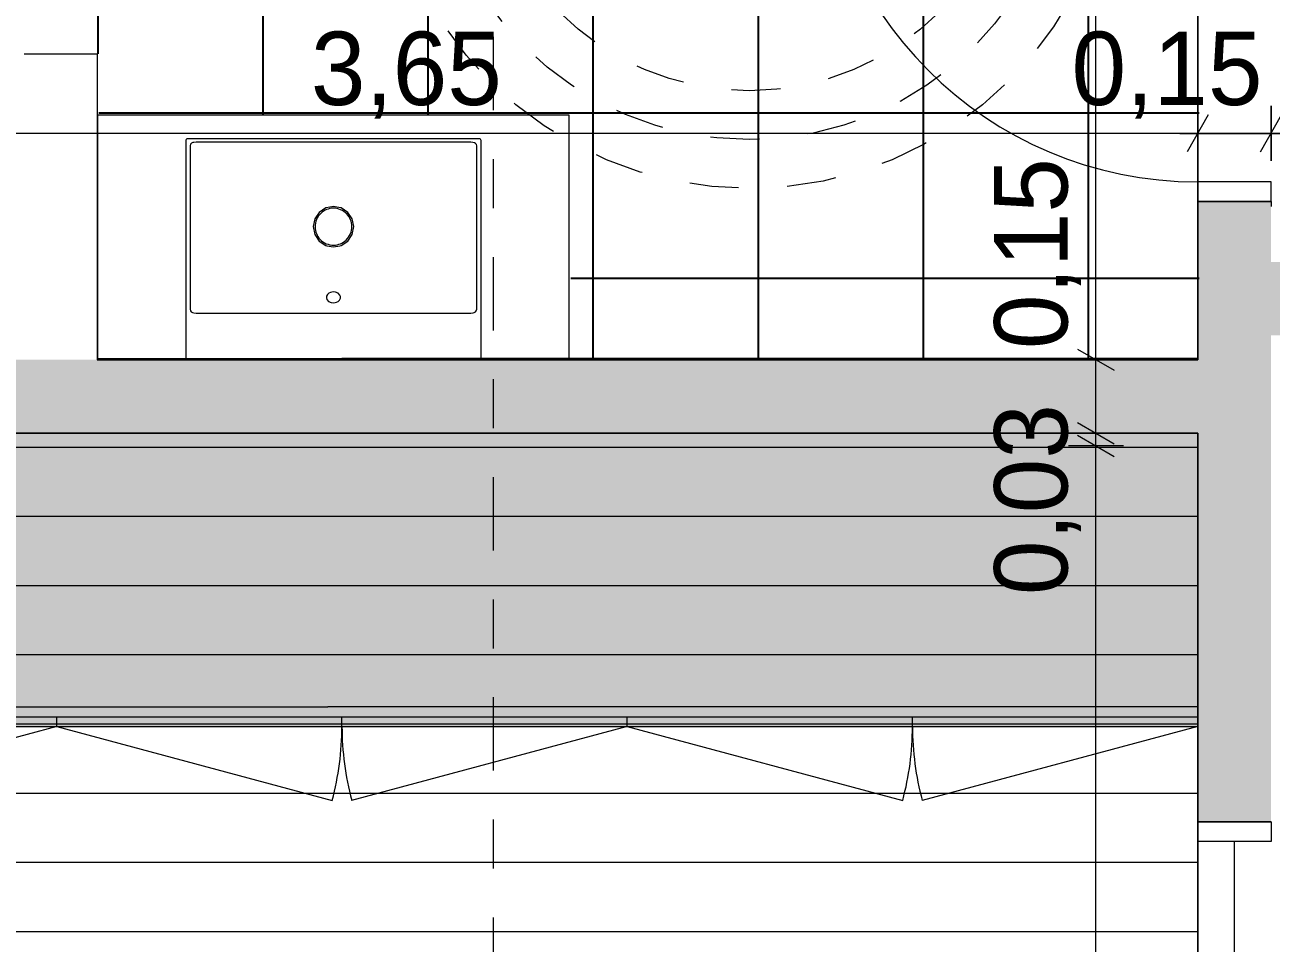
# Model space of a CAD drawing. Header units: metres. Extents: x -111189 to -108577, y -72951 to -72647.
# Drawn here: x -110676.984 to -110674.436, y -72932.747 to -72930.869 of the extents above; entities that cross this region are included whole.
import ezdxf

# ---------------------------------------------------------------- set-up
doc = ezdxf.new("R2010")
doc.units = ezdxf.units.M
doc.header["$MEASUREMENT"] = 0
doc.set_wipeout_variables(frame=1)
for name, pattern in [('Dot & Dashed', [0.670278, 0.3175, -0.176389, 0, -0.176389]), ('OTK - Tracejado', [0.08, 0.04, -0.04]), ('OTK - Traço Ponto', [0.2, 0.1, -0.05, 0, -0.05]), ('OTK - Traço Ponto CORTES_ALÇ', [0.6, 0.3, -0.15, 0, -0.15]), ('Wipeout_Contour', [1, 0, -1])]:
    doc.linetypes.add(name, pattern=pattern)
for name, color, linetype in [('Muro Não Confinante - MNC1_1_0', 7, 'Continuous'), ('Muro Não Confinante - MNC1_1_00 - DESENHO 2D', 7, 'Continuous'), ('Muro Não Confinante - MNC1_1_03 - COBERTURA', 7, 'Continuous'), ('Muro Não Confinante - MNC1_1_03 - LAJES', 7, 'Continuous'), ('Muro Não Confinante - MNC1_1_04 - TECTO FALSO', 7, 'Continuous'), ('Muro Não Confinante - MNC1_1_05 - PAREDES..35', 7, 'Continuous'), ('Muro Não Confinante - MNC1_1_08 - EQUIPAMENTO FIXO', 7, 'Continuous'), ('Muro Não Confinante - MNC1_1_12 - COTAS GERAIS', 7, 'Continuous'), ('Planta Piso -1_1_07 - MUROS', 7, 'Continuous'), ('Planta Piso -1_1_14 - CORTES.Marcadores', 7, 'Continuous')]:
    doc.layers.add(name, color=color, linetype=linetype)
doc.styles.add('ESTILO_GERADO_3', font='AGENCYR.TTF')

# ---------------------------------------------------------------- blocks, each defined once
blk = doc.blocks.new('*X145', base_point=(-110694.4627, -72968.689))
at = {"layer": 'Muro Não Confinante - MNC1_1_03 - LAJES', "color": 253, "linetype": 'Continuous', "lineweight": 9, "ltscale": 1000}
for p, q in [((-110677.0859, -72931.7324), (-110676.8359, -72931.7324)), ((-110677.0859, -72931.7324), (-110676.8359, -72931.7324)), ((-110676.8359, -72931.7324), (-110676.5859, -72931.7324)), ((-110676.8359, -72931.7324), (-110676.5859, -72931.7324)), ((-110676.5859, -72931.7324), (-110676.3359, -72931.7324)), ((-110676.5859, -72931.7324), (-110676.3359, -72931.7324)), ((-110676.3359, -72931.7324), (-110676.0859, -72931.7324)), ((-110676.3359, -72931.7324), (-110676.0859, -72931.7324)), ((-110676.0859, -72931.7324), (-110675.8359, -72931.7324)), ((-110676.0859, -72931.7324), (-110675.8359, -72931.7324)), ((-110675.8359, -72931.7324), (-110675.5859, -72931.7324)), ((-110675.8359, -72931.7324), (-110675.5859, -72931.7324)), ((-110675.5859, -72931.7324), (-110675.3359, -72931.7324)), ((-110675.5859, -72931.7324), (-110675.3359, -72931.7324)), ((-110675.3359, -72931.7324), (-110675.0859, -72931.7324)), ((-110675.3359, -72931.7324), (-110675.0859, -72931.7324)), ((-110675.0859, -72931.7324), (-110674.8359, -72931.7324)), ((-110675.0859, -72931.7324), (-110674.8359, -72931.7324)), ((-110674.8359, -72931.7324), (-110674.5859, -72931.7324)), ((-110674.8359, -72931.7324), (-110674.5859, -72931.7324)), ((-110677.0859, -72931.8739), (-110676.8359, -72931.8739)), ((-110677.0859, -72931.8739), (-110676.8359, -72931.8739)), ((-110676.8359, -72931.8739), (-110676.5859, -72931.8739)), ((-110676.8359, -72931.8739), (-110676.5859, -72931.8739)), ((-110676.5859, -72931.8739), (-110676.3359, -72931.8739)), ((-110676.5859, -72931.8739), (-110676.3359, -72931.8739)), ((-110676.3359, -72931.8739), (-110676.0859, -72931.8739)), ((-110676.3359, -72931.8739), (-110676.0859, -72931.8739)), ((-110676.0859, -72931.8739), (-110675.8359, -72931.8739)), ((-110676.0859, -72931.8739), (-110675.8359, -72931.8739)), ((-110675.8359, -72931.8739), (-110675.5859, -72931.8739)), ((-110675.8359, -72931.8739), (-110675.5859, -72931.8739)), ((-110675.5859, -72931.8739), (-110675.3359, -72931.8739)), ((-110675.5859, -72931.8739), (-110675.3359, -72931.8739)), ((-110675.3359, -72931.8739), (-110675.0859, -72931.8739)), ((-110675.3359, -72931.8739), (-110675.0859, -72931.8739)), ((-110675.0859, -72931.8739), (-110674.8359, -72931.8739)), ((-110675.0859, -72931.8739), (-110674.8359, -72931.8739)), ((-110674.8359, -72931.8739), (-110674.5859, -72931.8739)), ((-110674.8359, -72931.8739), (-110674.5859, -72931.8739)), ((-110677.0859, -72932.0154), (-110676.8359, -72932.0154)), ((-110677.0859, -72932.0154), (-110676.8359, -72932.0154)), ((-110676.8359, -72932.0154), (-110676.5859, -72932.0154)), ((-110676.8359, -72932.0154), (-110676.5859, -72932.0154)), ((-110676.5859, -72932.0154), (-110676.3359, -72932.0154)), ((-110676.5859, -72932.0154), (-110676.3359, -72932.0154)), ((-110676.3359, -72932.0154), (-110676.0859, -72932.0154)), ((-110676.3359, -72932.0154), (-110676.0859, -72932.0154)), ((-110676.0859, -72932.0154), (-110675.8359, -72932.0154)), ((-110676.0859, -72932.0154), (-110675.8359, -72932.0154)), ((-110675.8359, -72932.0154), (-110675.5859, -72932.0154)), ((-110675.8359, -72932.0154), (-110675.5859, -72932.0154)), ((-110675.5859, -72932.0154), (-110675.3359, -72932.0154)), ((-110675.5859, -72932.0154), (-110675.3359, -72932.0154)), ((-110675.3359, -72932.0154), (-110675.0859, -72932.0154)), ((-110675.3359, -72932.0154), (-110675.0859, -72932.0154)), ((-110675.0859, -72932.0154), (-110674.8359, -72932.0154)), ((-110675.0859, -72932.0154), (-110674.8359, -72932.0154)), ((-110674.8359, -72932.0154), (-110674.5859, -72932.0154)), ((-110674.8359, -72932.0154), (-110674.5859, -72932.0154)), ((-110677.0859, -72932.1569), (-110676.8359, -72932.1569)), ((-110677.0859, -72932.1569), (-110676.8359, -72932.1569)), ((-110676.8359, -72932.1569), (-110676.5859, -72932.1569)), ((-110676.8359, -72932.1569), (-110676.5859, -72932.1569)), ((-110676.5859, -72932.1569), (-110676.3359, -72932.1569)), ((-110676.5859, -72932.1569), (-110676.3359, -72932.1569)), ((-110676.3359, -72932.1569), (-110676.0859, -72932.1569)), ((-110676.3359, -72932.1569), (-110676.0859, -72932.1569)), ((-110676.0859, -72932.1569), (-110675.8359, -72932.1569)), ((-110676.0859, -72932.1569), (-110675.8359, -72932.1569)), ((-110675.8359, -72932.1569), (-110675.5859, -72932.1569)), ((-110675.8359, -72932.1569), (-110675.5859, -72932.1569)), ((-110675.5859, -72932.1569), (-110675.3359, -72932.1569)), ((-110675.5859, -72932.1569), (-110675.3359, -72932.1569)), ((-110675.3359, -72932.1569), (-110675.0859, -72932.1569)), ((-110675.3359, -72932.1569), (-110675.0859, -72932.1569)), ((-110675.0859, -72932.1569), (-110674.8359, -72932.1569)), ((-110675.0859, -72932.1569), (-110674.8359, -72932.1569)), ((-110674.8359, -72932.1569), (-110674.5859, -72932.1569)), ((-110674.8359, -72932.1569), (-110674.5859, -72932.1569)), ((-110677.0859, -72932.2984), (-110676.8359, -72932.2984)), ((-110677.0859, -72932.2984), (-110676.8359, -72932.2984)), ((-110676.8359, -72932.2984), (-110676.5859, -72932.2984)), ((-110676.8359, -72932.2984), (-110676.5859, -72932.2984)), ((-110676.5859, -72932.2984), (-110676.3359, -72932.2984)), ((-110676.5859, -72932.2984), (-110676.3359, -72932.2984)), ((-110676.3359, -72932.2984), (-110676.0859, -72932.2984)), ((-110676.3359, -72932.2984), (-110676.0859, -72932.2984)), ((-110676.0859, -72932.2984), (-110675.8359, -72932.2984)), ((-110676.0859, -72932.2984), (-110675.8359, -72932.2984)), ((-110675.8359, -72932.2984), (-110675.5859, -72932.2984)), ((-110675.8359, -72932.2984), (-110675.5859, -72932.2984)), ((-110675.5859, -72932.2984), (-110675.3359, -72932.2984)), ((-110675.5859, -72932.2984), (-110675.3359, -72932.2984)), ((-110675.3359, -72932.2984), (-110675.0859, -72932.2984)), ((-110675.3359, -72932.2984), (-110675.0859, -72932.2984)), ((-110675.0859, -72932.2984), (-110674.8359, -72932.2984)), ((-110675.0859, -72932.2984), (-110674.8359, -72932.2984)), ((-110674.8359, -72932.2984), (-110674.5859, -72932.2984)), ((-110674.8359, -72932.2984), (-110674.5859, -72932.2984)), ((-110677.0859, -72932.4399), (-110676.8359, -72932.4399)), ((-110677.0859, -72932.4399), (-110676.8359, -72932.4399)), ((-110676.8359, -72932.4399), (-110676.5859, -72932.4399)), ((-110676.8359, -72932.4399), (-110676.5859, -72932.4399)), ((-110676.5859, -72932.4399), (-110676.3359, -72932.4399)), ((-110676.5859, -72932.4399), (-110676.3359, -72932.4399)), ((-110676.3359, -72932.4399), (-110676.0859, -72932.4399)), ((-110676.3359, -72932.4399), (-110676.0859, -72932.4399)), ((-110676.0859, -72932.4399), (-110675.8359, -72932.4399)), ((-110676.0859, -72932.4399), (-110675.8359, -72932.4399)), ((-110675.8359, -72932.4399), (-110675.5859, -72932.4399)), ((-110675.8359, -72932.4399), (-110675.5859, -72932.4399)), ((-110675.5859, -72932.4399), (-110675.3359, -72932.4399)), ((-110675.5859, -72932.4399), (-110675.3359, -72932.4399)), ((-110675.3359, -72932.4399), (-110675.0859, -72932.4399)), ((-110675.3359, -72932.4399), (-110675.0859, -72932.4399)), ((-110675.0859, -72932.4399), (-110674.8359, -72932.4399)), ((-110675.0859, -72932.4399), (-110674.8359, -72932.4399)), ((-110674.8359, -72932.4399), (-110674.5859, -72932.4399)), ((-110674.8359, -72932.4399), (-110674.5859, -72932.4399)), ((-110677.0859, -72932.5814), (-110676.8359, -72932.5814)), ((-110677.0859, -72932.5814), (-110676.8359, -72932.5814)), ((-110676.8359, -72932.5814), (-110676.5859, -72932.5814)), ((-110676.8359, -72932.5814), (-110676.5859, -72932.5814)), ((-110676.5859, -72932.5814), (-110676.3359, -72932.5814)), ((-110676.5859, -72932.5814), (-110676.3359, -72932.5814)), ((-110676.3359, -72932.5814), (-110676.0859, -72932.5814)), ((-110676.3359, -72932.5814), (-110676.0859, -72932.5814)), ((-110676.0859, -72932.5814), (-110675.8359, -72932.5814)), ((-110676.0859, -72932.5814), (-110675.8359, -72932.5814)), ((-110675.8359, -72932.5814), (-110675.5859, -72932.5814)), ((-110675.8359, -72932.5814), (-110675.5859, -72932.5814)), ((-110675.5859, -72932.5814), (-110675.3359, -72932.5814)), ((-110675.5859, -72932.5814), (-110675.3359, -72932.5814)), ((-110675.3359, -72932.5814), (-110675.0859, -72932.5814)), ((-110675.3359, -72932.5814), (-110675.0859, -72932.5814)), ((-110675.0859, -72932.5814), (-110674.8359, -72932.5814)), ((-110675.0859, -72932.5814), (-110674.8359, -72932.5814)), ((-110674.8359, -72932.5814), (-110674.5859, -72932.5814)), ((-110674.8359, -72932.5814), (-110674.5859, -72932.5814)), ((-110677.0859, -72932.7229), (-110676.8359, -72932.7229)), ((-110677.0859, -72932.7229), (-110676.8359, -72932.7229)), ((-110676.8359, -72932.7229), (-110676.5859, -72932.7229)), ((-110676.8359, -72932.7229), (-110676.5859, -72932.7229)), ((-110676.5859, -72932.7229), (-110676.3359, -72932.7229)), ((-110676.5859, -72932.7229), (-110676.3359, -72932.7229)), ((-110676.3359, -72932.7229), (-110676.0859, -72932.7229)), ((-110676.3359, -72932.7229), (-110676.0859, -72932.7229)), ((-110676.0859, -72932.7229), (-110675.8359, -72932.7229)), ((-110676.0859, -72932.7229), (-110675.8359, -72932.7229)), ((-110675.8359, -72932.7229), (-110675.5859, -72932.7229)), ((-110675.8359, -72932.7229), (-110675.5859, -72932.7229)), ((-110675.5859, -72932.7229), (-110675.3359, -72932.7229)), ((-110675.5859, -72932.7229), (-110675.3359, -72932.7229)), ((-110675.3359, -72932.7229), (-110675.0859, -72932.7229)), ((-110675.3359, -72932.7229), (-110675.0859, -72932.7229)), ((-110675.0859, -72932.7229), (-110674.8359, -72932.7229)), ((-110675.0859, -72932.7229), (-110674.8359, -72932.7229)), ((-110674.8359, -72932.7229), (-110674.5859, -72932.7229)), ((-110674.8359, -72932.7229), (-110674.5859, -72932.7229))]:
    blk.add_line(p, q, dxfattribs=at)

msp = doc.modelspace()

# ---------------------------------------------------------------- hatches: boundary and pattern name
at = {"layer": 'Muro Não Confinante - MNC1_1_08 - EQUIPAMENTO FIXO', "linetype": 'Continuous', "lineweight": 13}
msp.add_hatch(color=254, dxfattribs=at).paths.add_polyline_path([(-110678.0859, -72932.3039), (-110674.5859, -72932.3039), (-110674.5859, -72931.7039), (-110678.0859, -72931.7039)])
at = {"layer": 'Planta Piso -1_1_07 - MUROS', "linetype": 'Continuous', "lineweight": 0, "true_color": 0x939598}
h = msp.add_hatch(color=252, dxfattribs=at)
h.paths.add_polyline_path([(-110676.0264, -72929.2539), (-110678.0859, -72929.2539), (-110678.0859, -72929.4039), (-110676.9859, -72929.4039), (-110676.8359, -72929.4039), (-110676.8359, -72929.4039), (-110676.0264, -72929.4039)])
h.paths.add_polyline_path([(-110674.7943, -72929.2539), (-110676.0264, -72929.2539), (-110676.0264, -72929.4039), (-110675.8713, -72929.4039), (-110675.0717, -72929.4039), (-110675.0717, -72929.4039), (-110674.8, -72929.4039), (-110674.7943, -72929.4039)])
h.paths.add_polyline_path([(-110674.4359, -72929.2539), (-110674.7943, -72929.2539), (-110674.7943, -72929.4039), (-110674.738, -72929.4039), (-110674.4359, -72929.4039)])
h.paths.add_polyline_path([(-110674.4359, -72929.4039), (-110674.5859, -72929.4039), (-110674.5859, -72929.5039), (-110674.4359, -72929.5039)])
h.paths.add_polyline_path([(-110674.4359, -72929.5039), (-110674.5859, -72929.5039), (-110674.5859, -72929.9789), (-110674.4359, -72929.9789), (-110674.4359, -72929.9639), (-110674.4359, -72929.6839)])
h.paths.add_polyline_path([(-110674.4359, -72929.9789), (-110674.5859, -72929.9789), (-110674.5859, -72930.3705), (-110674.4359, -72930.3705), (-110674.4359, -72930.3605)])
h.paths.add_polyline_path([(-110674.4359, -72931.2305), (-110674.5859, -72931.2305), (-110674.5859, -72931.2525), (-110674.5859, -72931.3539), (-110674.4359, -72931.3539)])
h.paths.add_polyline_path([(-110674.3159, -72931.3539), (-110674.5859, -72931.3539), (-110674.5859, -72931.5039), (-110674.3159, -72931.5039)])
h.paths.add_polyline_path([(-110674.4359, -72931.5039), (-110674.5859, -72931.5039), (-110674.5859, -72931.5515), (-110674.4359, -72931.5515)])
h.paths.add_polyline_path([(-110674.4359, -72931.5515), (-110674.5859, -72931.5515), (-110674.5859, -72931.5539), (-110674.7943, -72931.5539), (-110674.7943, -72931.7039), (-110674.4359, -72931.7039)])
h.paths.add_polyline_path([(-110674.4359, -72931.7039), (-110674.5859, -72931.7039), (-110674.5859, -72932.2639), (-110674.5859, -72932.2639), (-110674.5859, -72932.3289), (-110674.4359, -72932.3289)])
h.paths.add_polyline_path([(-110674.4359, -72932.3289), (-110674.5859, -72932.3289), (-110674.5859, -72932.4989), (-110674.4359, -72932.4989)])
h.paths.add_polyline_path([(-110674.7943, -72931.5539), (-110675.8713, -72931.5539), (-110675.8713, -72931.5539), (-110676.0264, -72931.5539), (-110676.0264, -72931.7039), (-110674.7943, -72931.7039)])
h.paths.add_polyline_path([(-110676.0264, -72931.5539), (-110676.8359, -72931.5539), (-110676.8359, -72931.5539), (-110676.9859, -72931.5539), (-110678.0859, -72931.5539), (-110678.0859, -72931.7039), (-110676.0264, -72931.7039)])
h.paths.add_polyline_path([(-110678.0859, -72931.5539), (-110678.0859, -72931.5539), (-110678.3359, -72931.5539), (-110678.3359, -72931.7039), (-110678.0859, -72931.7039)])
h.paths.add_polyline_path([(-110678.0859, -72931.7039), (-110678.3359, -72931.7039), (-110678.3359, -72932.3289), (-110678.1372, -72932.3289), (-110678.1372, -72932.2639), (-110678.0859, -72932.2639)])
h.paths.add_polyline_path([(-110678.0859, -72931.5039), (-110678.3359, -72931.5039), (-110678.3359, -72931.5515), (-110678.0859, -72931.5515)])
h.paths.add_polyline_path([(-110678.0859, -72931.3539), (-110678.3359, -72931.3539), (-110678.3359, -72931.5039), (-110678.0859, -72931.5039)])
h.paths.add_polyline_path([(-110678.0859, -72930.7789), (-110678.3359, -72930.7789), (-110678.3359, -72931.3539), (-110678.0859, -72931.3539)])
h.paths.add_polyline_path([(-110678.0859, -72929.8539), (-110678.3359, -72929.8539), (-110678.3359, -72929.9789), (-110678.0859, -72929.9789)])
h.paths.add_polyline_path([(-110678.0859, -72929.5539), (-110678.0859, -72929.5039), (-110678.3359, -72929.5039), (-110678.3359, -72929.8539), (-110678.0859, -72929.8539)])
h.paths.add_polyline_path([(-110678.0859, -72929.4039), (-110678.3359, -72929.4039), (-110678.3359, -72929.5039), (-110678.0859, -72929.5039)])
h.paths.add_polyline_path([(-110678.0859, -72929.2539), (-110678.3359, -72929.2539), (-110678.3359, -72929.4039), (-110678.0859, -72929.4039)])
h.paths.add_polyline_path([(-110678.0859, -72928.2539), (-110678.3359, -72928.2539), (-110678.3359, -72928.4039), (-110678.1859, -72928.4039), (-110678.1259, -72928.4039), (-110678.0859, -72928.4039)])
h.paths.add_polyline_path([(-110678.0859, -72928.0039), (-110678.3359, -72928.0039), (-110678.3359, -72928.0047), (-110678.3359, -72928.2539), (-110678.0859, -72928.2539)])
h.paths.add_polyline_path([(-110676.0264, -72928.0039), (-110678.0559, -72928.0039), (-110678.0559, -72928.0039), (-110678.0859, -72928.0039), (-110678.0859, -72928.2539), (-110676.0264, -72928.2539)])
h.paths.add_polyline_path([(-110674.7943, -72928.0039), (-110675.5678, -72928.0039), (-110676.0264, -72928.0039), (-110676.0264, -72928.2539), (-110674.7943, -72928.2539)])
h.paths.add_polyline_path([(-110674.2849, -72928.0039), (-110674.5402, -72928.0039), (-110674.7943, -72928.0039), (-110674.7943, -72928.2539), (-110674.2849, -72928.2539), (-110674.2849, -72928.2139), (-110674.2849, -72928.1539)])
h.paths.add_polyline_path([(-110673.3359, -72928.0039), (-110673.4849, -72928.0039), (-110673.4849, -72928.1539), (-110673.4849, -72928.2139), (-110673.4849, -72928.2539), (-110673.3359, -72928.2539)])
h.paths.add_polyline_path([(-110673.1859, -72928.2539), (-110673.3245, -72928.2539), (-110673.3245, -72929.2539), (-110673.1859, -72929.2539)])
h.paths.add_polyline_path([(-110673.0859, -72928.2539), (-110673.1859, -72928.2539), (-110673.1859, -72929.2539), (-110673.0859, -72929.2539)])
h.paths.add_polyline_path([(-110673.0859, -72928.0039), (-110673.1859, -72928.0039), (-110673.1859, -72928.2539), (-110673.0859, -72928.2539)])
h.paths.add_polyline_path([(-110673.1859, -72928.0039), (-110673.267, -72928.0039), (-110673.3245, -72928.0039), (-110673.3245, -72928.2539), (-110673.1859, -72928.2539)])
h.paths.add_polyline_path([(-110673.3245, -72928.0039), (-110673.3359, -72928.0039), (-110673.3359, -72928.2539), (-110673.3245, -72928.2539)])
h.paths.add_polyline_path([(-110673.1859, -72929.4039), (-110673.3245, -72929.4039), (-110673.3245, -72929.5039), (-110673.1859, -72929.5039)])
h.paths.add_polyline_path([(-110673.0859, -72929.4039), (-110673.1859, -72929.4039), (-110673.1859, -72929.5039), (-110673.0859, -72929.5039)])
h.paths.add_polyline_path([(-110673.0859, -72929.2539), (-110673.1859, -72929.2539), (-110673.1859, -72929.4039), (-110673.0859, -72929.4039)])
h.paths.add_polyline_path([(-110673.1859, -72929.2539), (-110673.3245, -72929.2539), (-110673.3245, -72929.4039), (-110673.1859, -72929.4039)])
h.paths.add_polyline_path([(-110671.6683, -72931.3539), (-110671.7344, -72931.3539), (-110671.7344, -72931.5039), (-110671.6683, -72931.5039)])
h.paths.add_polyline_path([(-110671.7344, -72931.3539), (-110671.8359, -72931.3539), (-110671.8359, -72931.5039), (-110671.7344, -72931.5039)])
h.paths.add_polyline_path([(-110671.8359, -72931.3539), (-110671.9859, -72931.3539), (-110671.9859, -72931.5039), (-110671.8359, -72931.5039)])
h.paths.add_polyline_path([(-110671.8359, -72931.0911), (-110671.9859, -72931.0911), (-110671.9859, -72931.3539), (-110671.8359, -72931.3539)])
h.paths.add_polyline_path([(-110671.8359, -72930.7789), (-110671.9859, -72930.7789), (-110671.9859, -72931.0911), (-110671.9493, -72931.0911), (-110671.8359, -72931.0911)])
h.paths.add_polyline_path([(-110671.8359, -72930.6507), (-110671.9859, -72930.6507), (-110671.9859, -72930.7789), (-110671.8359, -72930.7789)])
h.paths.add_polyline_path([(-110671.8359, -72929.9789), (-110671.9859, -72929.9789), (-110671.9859, -72930.6507), (-110671.8359, -72930.6507)])
h.paths.add_polyline_path([(-110671.8359, -72929.5039), (-110671.9859, -72929.5039), (-110671.9859, -72929.9789), (-110671.8359, -72929.9789)])
h.paths.add_polyline_path([(-110671.8359, -72929.4039), (-110671.9859, -72929.4039), (-110671.9859, -72929.5039), (-110671.8359, -72929.5039)])
h.paths.add_polyline_path([(-110671.9859, -72929.4039), (-110672.0466, -72929.4039), (-110672.0466, -72929.4639), (-110672.0466, -72929.5039), (-110671.9859, -72929.5039)])
h.paths.add_polyline_path([(-110671.9859, -72929.2539), (-110672.0466, -72929.2539), (-110672.0466, -72929.4039), (-110671.9859, -72929.4039)])
h.paths.add_polyline_path([(-110671.8359, -72929.2539), (-110671.9859, -72929.2539), (-110671.9859, -72929.4039), (-110671.8359, -72929.4039)])
h.paths.add_polyline_path([(-110671.7344, -72929.2539), (-110671.8359, -72929.2539), (-110671.8359, -72929.4039), (-110671.7344, -72929.4039)])
h.paths.add_polyline_path([(-110671.7344, -72929.4039), (-110671.8359, -72929.4039), (-110671.8359, -72929.5039), (-110671.7344, -72929.5039)])
h.paths.add_polyline_path([(-110670.1514, -72929.4039), (-110671.7344, -72929.4039), (-110671.7344, -72929.5039), (-110670.8359, -72929.5039), (-110670.1514, -72929.5039)])
h.paths.add_polyline_path([(-110670.1514, -72929.2539), (-110671.7344, -72929.2539), (-110671.7344, -72929.4039), (-110670.1514, -72929.4039)])
h.paths.add_polyline_path([(-110669.7344, -72929.4039), (-110670.1514, -72929.4039), (-110670.1514, -72929.5039), (-110669.8359, -72929.5039), (-110669.7344, -72929.5039)])
h.paths.add_polyline_path([(-110669.7344, -72929.2539), (-110670.1514, -72929.2539), (-110670.1514, -72929.4039), (-110669.7344, -72929.4039)])
h.paths.add_polyline_path([(-110669.5859, -72929.2539), (-110669.7344, -72929.2539), (-110669.7344, -72929.4039), (-110669.5859, -72929.4039)])
h.paths.add_polyline_path([(-110669.5859, -72929.4039), (-110669.7344, -72929.4039), (-110669.7344, -72929.5039), (-110669.5859, -72929.5039), (-110669.5859, -72929.4639)])
h = msp.add_hatch(color=252, dxfattribs=at)
h.paths.add_polyline_path([(-110673.0859, -72935.2039), (-110673.1859, -72935.2039), (-110673.1859, -72935.4629), (-110673.0859, -72935.4629)])
h.paths.add_polyline_path([(-110673.1859, -72935.2039), (-110673.3245, -72935.2039), (-110673.3245, -72935.4629), (-110673.1859, -72935.4629)])
h.paths.add_polyline_path([(-110673.0859, -72934.9539), (-110673.1859, -72934.9539), (-110673.1859, -72935.2039), (-110673.0859, -72935.2039)])
h.paths.add_polyline_path([(-110673.1859, -72934.9539), (-110673.3245, -72934.9539), (-110673.3245, -72935.2039), (-110673.1859, -72935.2039)])
h.paths.add_polyline_path([(-110671.9859, -72934.9539), (-110673.0859, -72934.9539), (-110673.0859, -72935.2025), (-110671.9859, -72935.2025)])
h.paths.add_polyline_path([(-110671.7344, -72934.9539), (-110671.8359, -72934.9539), (-110671.8359, -72935.2039), (-110671.7344, -72935.2039)])
h.paths.add_polyline_path([(-110671.8359, -72934.9539), (-110671.9859, -72934.9539), (-110671.9859, -72935.2025), (-110671.8835, -72935.2025), (-110671.8359, -72935.2025)])
h.paths.add_polyline_path([(-110673.1859, -72934.6539), (-110673.3245, -72934.6539), (-110673.3245, -72934.9539), (-110673.1859, -72934.9539)])
h.paths.add_polyline_path([(-110673.4692, -72931.1272), (-110673.1174, -72931.1272), (-110673.1174, -72930.8324), (-110673.4692, -72930.8324)], flags=9)
h.paths.add_polyline_path([(-110673.5018, -72930.8297), (-110672.8744, -72930.8297), (-110672.8744, -72930.5349), (-110673.5018, -72930.5349)], flags=9)
h.paths.add_polyline_path([(-110673.5096, -72930.5865), (-110673.2049, -72930.5865), (-110673.2049, -72930.2917), (-110673.5096, -72930.2917)], flags=9)
h.paths.add_polyline_path([(-110674.8934, -72931.1272), (-110674.5806, -72931.1272), (-110674.5806, -72930.8324), (-110674.8934, -72930.8324)], flags=9)
h.paths.add_polyline_path([(-110673.4453, -72930.2821), (-110673.534, -72930.2821), (-110673.534, -72930.3862), (-110673.4453, -72930.3862)], flags=9)
h.paths.add_polyline_path([(-110673.4453, -72930.0021), (-110673.534, -72930.0021), (-110673.534, -72930.1062), (-110673.4453, -72930.1062)], flags=9)
h.paths.add_polyline_path([(-110673.4453, -72929.7221), (-110673.534, -72929.7221), (-110673.534, -72929.8262), (-110673.4453, -72929.8262)], flags=9)
h.paths.add_polyline_path([(-110673.4453, -72929.4421), (-110673.534, -72929.4421), (-110673.534, -72929.5462), (-110673.4453, -72929.5462)], flags=9)
h.paths.add_polyline_path([(-110673.4344, -72928.4563), (-110673.4971, -72928.5191), (-110673.4235, -72928.5927), (-110673.3608, -72928.5299)], flags=9)
h.paths.add_polyline_path([(-110674.3978, -72928.3519), (-110674.3978, -72928.4406), (-110674.2937, -72928.4406), (-110674.2937, -72928.3519)], flags=9)
h.paths.add_polyline_path([(-110674.6778, -72928.3503), (-110674.6778, -72928.439), (-110674.5737, -72928.439), (-110674.5737, -72928.3503)], flags=9)

# ---------------------------------------------------------------- linework, layer by layer
at = {"layer": 'Muro Não Confinante - MNC1_1_00 - DESENHO 2D', "color": 7, "linetype": 'OTK - Tracejado', "lineweight": 13, "ltscale": 0.5}
for radius in [0.75, 0.65, 0.55]:
    msp.add_circle((-110675.503, -72930.4539), radius, dxfattribs=at)
at = {"layer": 'Muro Não Confinante - MNC1_1_03 - COBERTURA', "color": 7, "linetype": 'OTK - Traço Ponto', "lineweight": 13, "ltscale": 1000}
for p, q in [((-110678.1372, -72932.2639), (-110676.3645, -72932.2639)), ((-110674.5859, -72932.2639), (-110676.3645, -72932.2639)), ((-110674.5859, -72932.2639), (-110674.5859, -72933.9946))]:
    msp.add_line(p, q, dxfattribs=at)
at = {"layer": 'Muro Não Confinante - MNC1_1_03 - LAJES', "color": 7, "linetype": 'Continuous', "lineweight": 13, "ltscale": 1000, "flags": 128}
msp.add_lwpolyline([(-110676.8364, -72931.5539), (-110674.5859, -72931.5539), (-110674.5859, -72929.4039), (-110676.8359, -72929.4039)], dxfattribs=at)
msp.add_lwpolyline([(-110678.0859, -72931.7039), (-110678.0859, -72934.5539), (-110674.5859, -72934.5539), (-110674.5859, -72931.7039)], close=True, dxfattribs=at)
at = {"layer": 'Muro Não Confinante - MNC1_1_04 - TECTO FALSO', "color": 7, "linetype": 'OTK - Traço Ponto', "lineweight": 13, "ltscale": 1000}
for p, q in [((-110674.5859, -72929.4039), (-110674.5859, -72931.5515)), ((-110676.8359, -72931.5515), (-110676.3359, -72931.5515)), ((-110674.5859, -72931.5515), (-110676.3359, -72931.5515))]:
    msp.add_line(p, q, dxfattribs=at)
at = {"layer": 'Muro Não Confinante - MNC1_1_05 - PAREDES..35', "color": 7, "linetype": 'Continuous', "lineweight": 13, "ltscale": 1000}
for p, q in [((-110674.4359, -72931.1905), (-110674.5859, -72931.1905)), ((-110674.5859, -72931.1905), (-110674.5859, -72931.2305)), ((-110674.4359, -72931.2305), (-110674.4359, -72931.1905)), ((-110674.5859, -72931.2305), (-110674.4359, -72931.2305)), ((-110674.4359, -72931.2305), (-110674.5859, -72931.2305)), ((-110674.4359, -72931.2305), (-110674.5859, -72931.2305)), ((-110674.5859, -72931.2305), (-110674.5859, -72931.2525)), ((-110674.5859, -72931.2305), (-110674.5859, -72931.2525)), ((-110674.4359, -72931.2305), (-110674.4359, -72931.2405)), ((-110674.4359, -72931.2305), (-110674.4359, -72931.2405)), ((-110674.5859, -72932.5389), (-110674.5859, -72932.4989)), ((-110674.5859, -72932.4989), (-110674.4359, -72932.4989)), ((-110674.4359, -72932.4989), (-110674.5859, -72932.4989)), ((-110674.4359, -72932.4989), (-110674.5859, -72932.4989)), ((-110674.4359, -72932.4989), (-110674.4359, -72932.5389)), ((-110674.4359, -72932.5389), (-110674.5859, -72932.5389)), ((-110674.5109, -72933.3189), (-110674.5109, -72932.5389))]:
    msp.add_line(p, q, dxfattribs=at)
at = {"layer": 'Muro Não Confinante - MNC1_1_05 - PAREDES..35', "color": 7, "linetype": 'Continuous', "lineweight": 20, "ltscale": 1000}
for p, q in [((-110674.5859, -72931.2305), (-110674.5859, -72931.2525)), ((-110674.4359, -72931.2305), (-110674.5859, -72931.2305)), ((-110674.4359, -72931.2305), (-110674.4359, -72931.2405)), ((-110674.4359, -72932.4989), (-110674.5859, -72932.4989))]:
    msp.add_line(p, q, dxfattribs=at)
at = {"layer": 'Muro Não Confinante - MNC1_1_05 - PAREDES..35', "color": 7, "linetype": 'Continuous', "lineweight": 20, "ltscale": 1000, "flags": 128}
for points in [[(-110674.5859, -72931.2305), (-110674.5859, -72931.5539)], [(-110674.5859, -72931.5539), (-110676.8359, -72931.5539)], [(-110678.0859, -72931.7039), (-110674.5859, -72931.7039)], [(-110674.5859, -72931.7039), (-110674.5859, -72932.4989)]]:
    msp.add_lwpolyline(points, dxfattribs=at)
at = {"layer": 'Muro Não Confinante - MNC1_1_05 - PAREDES..35', "color": 7, "linetype": 'Continuous', "lineweight": 13, "ltscale": 1000}
msp.add_arc((-110674.5859, -72930.4105), 0.78, 180, 270, dxfattribs=at)
at = {"layer": 'Muro Não Confinante - MNC1_1_08 - EQUIPAMENTO FIXO', "color": 7, "linetype": 'Continuous', "lineweight": 13, "ltscale": 1000}
for p, q in [((-110678.0859, -72932.2839), (-110674.5859, -72932.2839)), ((-110676.9193, -72932.3039), (-110677.4827, -72932.4549)), ((-110676.9193, -72932.3039), (-110676.9193, -72932.2839)), ((-110676.9193, -72932.3039), (-110676.3558, -72932.4549)), ((-110676.3359, -72932.3039), (-110676.3359, -72932.2839)), ((-110675.7526, -72932.3039), (-110676.3161, -72932.4549)), ((-110675.7526, -72932.3039), (-110675.7526, -72932.2839)), ((-110675.7526, -72932.3039), (-110675.1891, -72932.4549)), ((-110675.1693, -72932.3039), (-110675.1693, -72932.2839)), ((-110674.5859, -72932.3039), (-110675.1494, -72932.4549))]:
    msp.add_line(p, q, dxfattribs=at)
at = {"layer": 'Muro Não Confinante - MNC1_1_08 - EQUIPAMENTO FIXO', "color": 7, "linetype": 'Continuous', "lineweight": 13, "ltscale": 1000, "flags": 128}
for points in [[(-110676.6513, -72931.5539), (-110676.0546, -72931.5539), (-110676.0531, -72931.5533), (-110676.0519, -72931.5521), (-110676.0513, -72931.5499), (-110676.0513, -72931.106), (-110676.0516, -72931.1046), (-110676.0525, -72931.1032), (-110676.0538, -72931.1023), (-110676.0553, -72931.102), (-110676.6513, -72931.102), (-110676.6528, -72931.1023), (-110676.6541, -72931.1032), (-110676.6548, -72931.104), (-110676.6552, -72931.1051), (-110676.6553, -72931.5499), (-110676.655, -72931.5514), (-110676.6541, -72931.5528), (-110676.6528, -72931.5536)], [(-110676.0723, -72931.4585), (-110676.0675, -72931.4581), (-110676.0657, -72931.4577), (-110676.0629, -72931.4563), (-110676.0612, -72931.4543), (-110676.0604, -72931.4509), (-110676.0604, -72931.1168), (-110676.0611, -72931.1137), (-110676.0626, -72931.1117), (-110676.065, -72931.1103), (-110676.0683, -72931.1095), (-110676.0727, -72931.1092), (-110676.6339, -72931.1092), (-110676.6388, -72931.1096), (-110676.6407, -72931.11), (-110676.6436, -72931.1114), (-110676.6454, -72931.1135), (-110676.6461, -72931.1168), (-110676.6461, -72931.4509), (-110676.6455, -72931.454), (-110676.6441, -72931.456), (-110676.6418, -72931.4573), (-110676.6386, -72931.4582), (-110676.6343, -72931.4585), (-110676.3533, -72931.4586)], [(-110676.3533, -72931.3234), (-110676.3401, -72931.3213), (-110676.3374, -72931.3203), (-110676.3239, -72931.3113), (-110676.315, -72931.2978), (-110676.3118, -72931.2819), (-110676.315, -72931.266), (-110676.3239, -72931.2526), (-110676.3374, -72931.2436), (-110676.3386, -72931.2431), (-110676.3533, -72931.2404), (-110676.368, -72931.2431), (-110676.3692, -72931.2436), (-110676.3826, -72931.2526), (-110676.3916, -72931.266), (-110676.3948, -72931.2819), (-110676.3916, -72931.2978), (-110676.3826, -72931.3113), (-110676.3692, -72931.3203), (-110676.3665, -72931.3213)], [(-110676.3158, -72931.2779), (-110676.3163, -72931.2743), (-110676.3172, -72931.2709), (-110676.3183, -72931.2677), (-110676.3198, -72931.2647), (-110676.3215, -72931.2616), (-110676.3236, -72931.2587), (-110676.326, -72931.2559), (-110676.3288, -72931.2533), (-110676.3318, -72931.2509), (-110676.3351, -72931.2489), (-110676.3386, -72931.2472), (-110676.3423, -72931.2459), (-110676.346, -72931.2449), (-110676.3498, -72931.2444), (-110676.3536, -72931.2442), (-110676.3573, -72931.2444), (-110676.3609, -72931.245), (-110676.3643, -72931.2458), (-110676.3675, -72931.247), (-110676.3705, -72931.2484), (-110676.3736, -72931.2501), (-110676.3765, -72931.2522), (-110676.3793, -72931.2547), (-110676.3819, -72931.2574), (-110676.3843, -72931.2604), (-110676.3863, -72931.2637), (-110676.388, -72931.2672), (-110676.3893, -72931.2709), (-110676.3903, -72931.2747), (-110676.3908, -72931.2785), (-110676.391, -72931.2822), (-110676.3908, -72931.2859), (-110676.3902, -72931.2895), (-110676.3894, -72931.2929), (-110676.3882, -72931.2961), (-110676.3868, -72931.2992), (-110676.3851, -72931.3022), (-110676.383, -72931.3052), (-110676.3806, -72931.308), (-110676.3778, -72931.3106), (-110676.3748, -72931.3129), (-110676.3715, -72931.315), (-110676.368, -72931.3167), (-110676.3643, -72931.318), (-110676.3605, -72931.3189), (-110676.3567, -72931.3195), (-110676.353, -72931.3196), (-110676.3493, -72931.3194), (-110676.3457, -72931.3189), (-110676.3423, -72931.318), (-110676.3391, -72931.3169), (-110676.336, -72931.3154), (-110676.333, -72931.3137), (-110676.33, -72931.3116), (-110676.3272, -72931.3092), (-110676.3246, -72931.3064), (-110676.3223, -72931.3034), (-110676.3203, -72931.3001), (-110676.3186, -72931.2966), (-110676.3172, -72931.2929), (-110676.3163, -72931.2892), (-110676.3157, -72931.2854), (-110676.3156, -72931.2816)], [(-110676.3472, -72931.4366), (-110676.3435, -72931.4347), (-110676.3408, -72931.4321), (-110676.3389, -72931.428), (-110676.3389, -72931.4248), (-110676.3401, -72931.4218), (-110676.3437, -72931.4181), (-110676.3489, -72931.4158), (-110676.3541, -72931.4153), (-110676.3591, -72931.4162), (-110676.3627, -72931.418), (-110676.3655, -72931.4204), (-110676.3675, -72931.4243), (-110676.3677, -72931.4275), (-110676.3667, -72931.4307), (-110676.3631, -72931.4347), (-110676.3577, -72931.4371), (-110676.3524, -72931.4376)], [(-110678.0859, -72932.3039), (-110674.5859, -72932.3039), (-110674.5859, -72931.7039), (-110678.0859, -72931.7039)]]:
    msp.add_lwpolyline(points, close=True, dxfattribs=at)
at = {"layer": 'Muro Não Confinante - MNC1_1_08 - EQUIPAMENTO FIXO', "color": 7, "linetype": 'Continuous', "lineweight": 13, "ltscale": 1000}
for centre, start, end in [((-110676.9193, -72932.3039), 345, 0), ((-110675.7526, -72932.3039), 180, 195), ((-110675.7526, -72932.3039), 345, 360), ((-110674.5859, -72932.3039), 180, 195)]:
    msp.add_arc(centre, 0.5833, start, end, dxfattribs=at)
at = {"layer": 'Muro Não Confinante - MNC1_1_12 - COTAS GERAIS', "color": 7, "linetype": 'Continuous', "lineweight": 5, "ltscale": 1000}
for p, q in [((-110674.7943, -72931.5539), (-110674.7943, -72929.4039)), ((-110674.5859, -72931.1473), (-110674.5859, -72931.0348)), ((-110674.5859, -72931.0348), (-110674.5859, -72931.1473)), ((-110674.4359, -72931.1473), (-110674.4359, -72931.0348)), ((-110674.4359, -72931.0348), (-110674.4359, -72931.1473)), ((-110674.5643, -72931.0536), (-110674.6076, -72931.1286)), ((-110674.5643, -72931.0536), (-110674.6076, -72931.1286)), ((-110674.4576, -72931.1286), (-110674.4143, -72931.0536)), ((-110674.4576, -72931.1286), (-110674.4143, -72931.0536)), ((-110674.6226, -72931.0911), (-110674.5859, -72931.0911)), ((-110674.5859, -72931.0911), (-110674.6226, -72931.0911)), ((-110674.5859, -72931.0911), (-110674.4359, -72931.0911)), ((-110671.9859, -72931.0911), (-110674.5859, -72931.0911)), ((-110674.4359, -72931.0911), (-110674.3993, -72931.0911)), ((-110674.3993, -72931.0911), (-110674.4359, -72931.0911)), ((-110674.8318, -72931.5323), (-110674.7568, -72931.5756)), ((-110674.738, -72931.5539), (-110674.8505, -72931.5539)), ((-110674.7943, -72931.7039), (-110674.7943, -72931.5539)), ((-110674.8318, -72931.6823), (-110674.7568, -72931.7256)), ((-110674.738, -72931.7039), (-110674.8505, -72931.7039)), ((-110674.8318, -72931.7084), (-110674.7568, -72931.7517)), ((-110674.7943, -72931.7301), (-110674.7943, -72931.7039)), ((-110674.738, -72931.7301), (-110674.8505, -72931.7301)), ((-110674.7943, -72934.5539), (-110674.7943, -72931.7301))]:
    msp.add_line(p, q, dxfattribs=at)
at = {"layer": 'Planta Piso -1_1_14 - CORTES.Marcadores', "color": 7, "linetype": 'OTK - Traço Ponto CORTES_ALÇ', "lineweight": 5, "ltscale": 0.5}
msp.add_line((-110676.0264, -72921.444), (-110676.0264, -72943.4197), dxfattribs=at)

# ---------------------------------------------------------------- block references
at = {"layer": 'Muro Não Confinante - MNC1_1_0', "color": 7, "linetype": 'Dot & Dashed', "lineweight": 13, "ltscale": 10}
msp.add_blockref('*X145', (-110694.4627, -72968.689), dxfattribs=at)

# ---------------------------------------------------------------- texts
at = {"layer": 'Muro Não Confinante - MNC1_1_12 - COTAS GERAIS', "color": 7, "linetype": 'Continuous', "lineweight": 5, "char_height": 0.15, "attachment_point": 7, "style": 'ESTILO_GERADO_3'}
for s, insert, width in [('\\A1;{\\pql;\\fAgency FB|b0|i0|c0|p0;\\W1.000000;3,65}', (-110676.3994, -72931.0611), 0.27688), ('\\A1;{\\pql;\\fAgency FB|b0|i0|c0|p0;\\W1.000000;0,15}', (-110674.8439, -72931.0611), 0.236309)]:
    msp.add_mtext(s, dxfattribs=dict(at, insert=insert, width=width))
at = {"layer": 'Muro Não Confinante - MNC1_1_12 - COTAS GERAIS', "color": 7, "linetype": 'Continuous', "lineweight": 5, "char_height": 0.15, "attachment_point": 7, "rotation": 90, "style": 'ESTILO_GERADO_3'}
for s, insert, width in [('\\A1;{\\pql;\\fAgency FB|b0|i0|c0|p0;\\W1.000000;0,15}', (-110674.8243, -72931.5322), 0.236309), ('\\A1;{\\pql;\\fAgency FB|b0|i0|c0|p0;\\W1.000000;0,03}', (-110674.8243, -72932.0351), 0.283341)]:
    msp.add_mtext(s, dxfattribs=dict(at, insert=insert, width=width))

# ---------------------------------------------------------------- next in the draw order: wipeouts: each hides what was drawn before it
at = {"color": 254, "linetype": 'Wipeout_Contour', "lineweight": 0, "ltscale": 530182.528395}
msp.add_wipeout([(-110676.9859, -72930.9289), (-110676.9859, -72931.5539), (-110676.8359, -72931.5539), (-110676.8359, -72930.9289)], dxfattribs=at).dxf.layer = 'Muro Não Confinante - MNC1_1_05 - PAREDES..35'

# ---------------------------------------------------------------- next in the draw order: hatches: boundary and pattern name
at = {"true_color": 0x939598, "transparency": 33554615}
h = msp.add_hatch(dxfattribs=at)
h.set_pattern_fill('NET', color=252, scale=2.7)
h.set_pattern_definition([(0, (-37.58465, 0.00036), (0, 0.3375), []), (90, (-37.58465, 0.00036), (-0.3375, 2e-17), [])])
h.paths.add_polyline_path([(-110674.5828, -72929.4036), (-110674.7969, -72929.4036), (-110674.7813, -72929.514), (-110674.7803, -72929.514), (-110674.7488, -72929.7203), (-110674.7479, -72929.7308), (-110674.7475, -72929.7413), (-110674.7476, -72929.7536), (-110674.7485, -72929.7658), (-110674.7507, -72929.782), (-110674.7541, -72929.798), (-110674.757, -72929.8087), (-110674.7648, -72929.8287), (-110674.7676, -72929.8353), (-110674.7722, -72929.8437), (-110674.7822, -72929.8601), (-110674.7875, -72929.8669), (-110674.793, -72929.8736), (-110674.8017, -72929.883), (-110674.8108, -72929.892), (-110674.8229, -72929.9013), (-110674.8355, -72929.9099), (-110674.8525, -72929.9197), (-110674.8708, -72929.9268), (-110674.8887, -72929.9328), (-110674.9127, -72929.9363), (-110674.9261, -72929.9373), (-110674.9419, -72929.9378), (-110674.9655, -72929.9345), (-110674.9803, -72929.9313), (-110674.9909, -72929.9288), (-110675.0109, -72929.9202), (-110675.0206, -72929.9153), (-110675.0301, -72929.9098), (-110675.0394, -72929.9041), (-110675.0555, -72929.8909), (-110675.0704, -72929.8764), (-110675.0782, -72929.8669), (-110675.0819, -72929.862), (-110675.0855, -72929.857), (-110675.0908, -72929.8489), (-110675.0955, -72929.8406), (-110675.0969, -72929.8381), (-110675.0995, -72929.8328), (-110675.1019, -72929.8274), (-110675.1063, -72929.8165), (-110675.11, -72929.8052), (-110675.1131, -72929.793), (-110675.1155, -72929.7806), (-110675.1171, -72929.7682), (-110675.118, -72929.7562), (-110675.1182, -72929.7442), (-110675.1178, -72929.7322), (-110675.1168, -72929.7203), (-110675.0853, -72929.514), (-110675.0842, -72929.514), (-110675.0686, -72929.4036), (-110675.8682, -72929.4036), (-110675.8682, -72929.9036), (-110676.8328, -72929.9036), (-110676.8328, -72930.0286), (-110676.9828, -72930.0286), (-110676.9828, -72930.9286), (-110676.8328, -72930.9286), (-110676.8328, -72931.0536), (-110675.8682, -72931.0536), (-110675.8682, -72931.5511), (-110674.5828, -72931.5511)])

# ---------------------------------------------------------------- next in the draw order: linework, layer by layer
at = {"layer": 'Muro Não Confinante - MNC1_1_05 - PAREDES..35', "color": 7, "linetype": 'Continuous', "lineweight": 13, "ltscale": 1000, "flags": 128}
for points in [[(-110676.8359, -72930.9289), (-110676.9859, -72930.9289)], [(-110676.8359, -72931.5539), (-110676.8359, -72930.9289)], [(-110676.8359, -72931.5539), (-110676.8359, -72931.5539)]]:
    msp.add_lwpolyline(points, dxfattribs=at)
at = {"layer": 'Muro Não Confinante - MNC1_1_08 - EQUIPAMENTO FIXO', "color": 7, "linetype": 'Continuous', "lineweight": 13, "ltscale": 1000, "flags": 128}
msp.add_lwpolyline([(-110676.8359, -72931.5539), (-110675.8713, -72931.5539), (-110675.8713, -72931.0539), (-110676.8359, -72931.0539)], close=True, dxfattribs=at)
msp.add_lwpolyline([(-110676.8359, -72931.5539), (-110675.8713, -72931.5539), (-110675.8713, -72931.0539), (-110676.8359, -72931.0539)], close=True, dxfattribs=at)
at = {"layer": 'Muro Não Confinante - MNC1_1_12 - COTAS GERAIS', "color": 7, "linetype": 'Continuous', "lineweight": 5, "ltscale": 1000}
msp.add_line((-110674.4359, -72931.0911), (-110678.0859, -72931.0911), dxfattribs=at)

doc.saveas('drawing.dxf')
